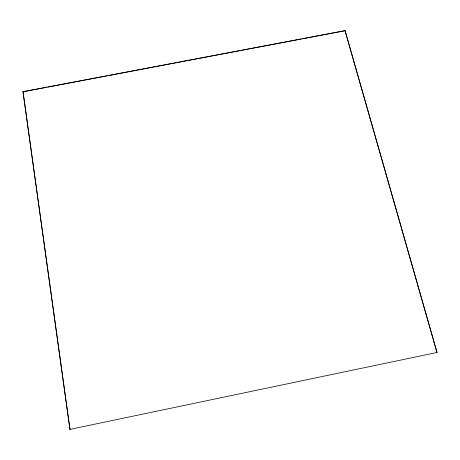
<?xml version="1.0" encoding="UTF-8"?>
<svg xmlns="http://www.w3.org/2000/svg" width="460" height="460" viewBox="0 0 460 460"><rect width="100%" height="100%" fill="white"/><g stroke="black" fill="none" stroke-linecap="round" stroke-linejoin="round"><path stroke-width="0.69" d="M345.034 30.607L437 352.475L345.034 30.607L23 91.655L69.972 429.393L23 91.655M69.891 429.387L437 352.475M23.086 91.804L46.385 87.388M47.794 87.118L107.094 75.877M108.502 75.612L240.511 50.583M241.92 50.318L301.219 39.077M302.628 38.807L344.988 30.78"/></g></svg>
